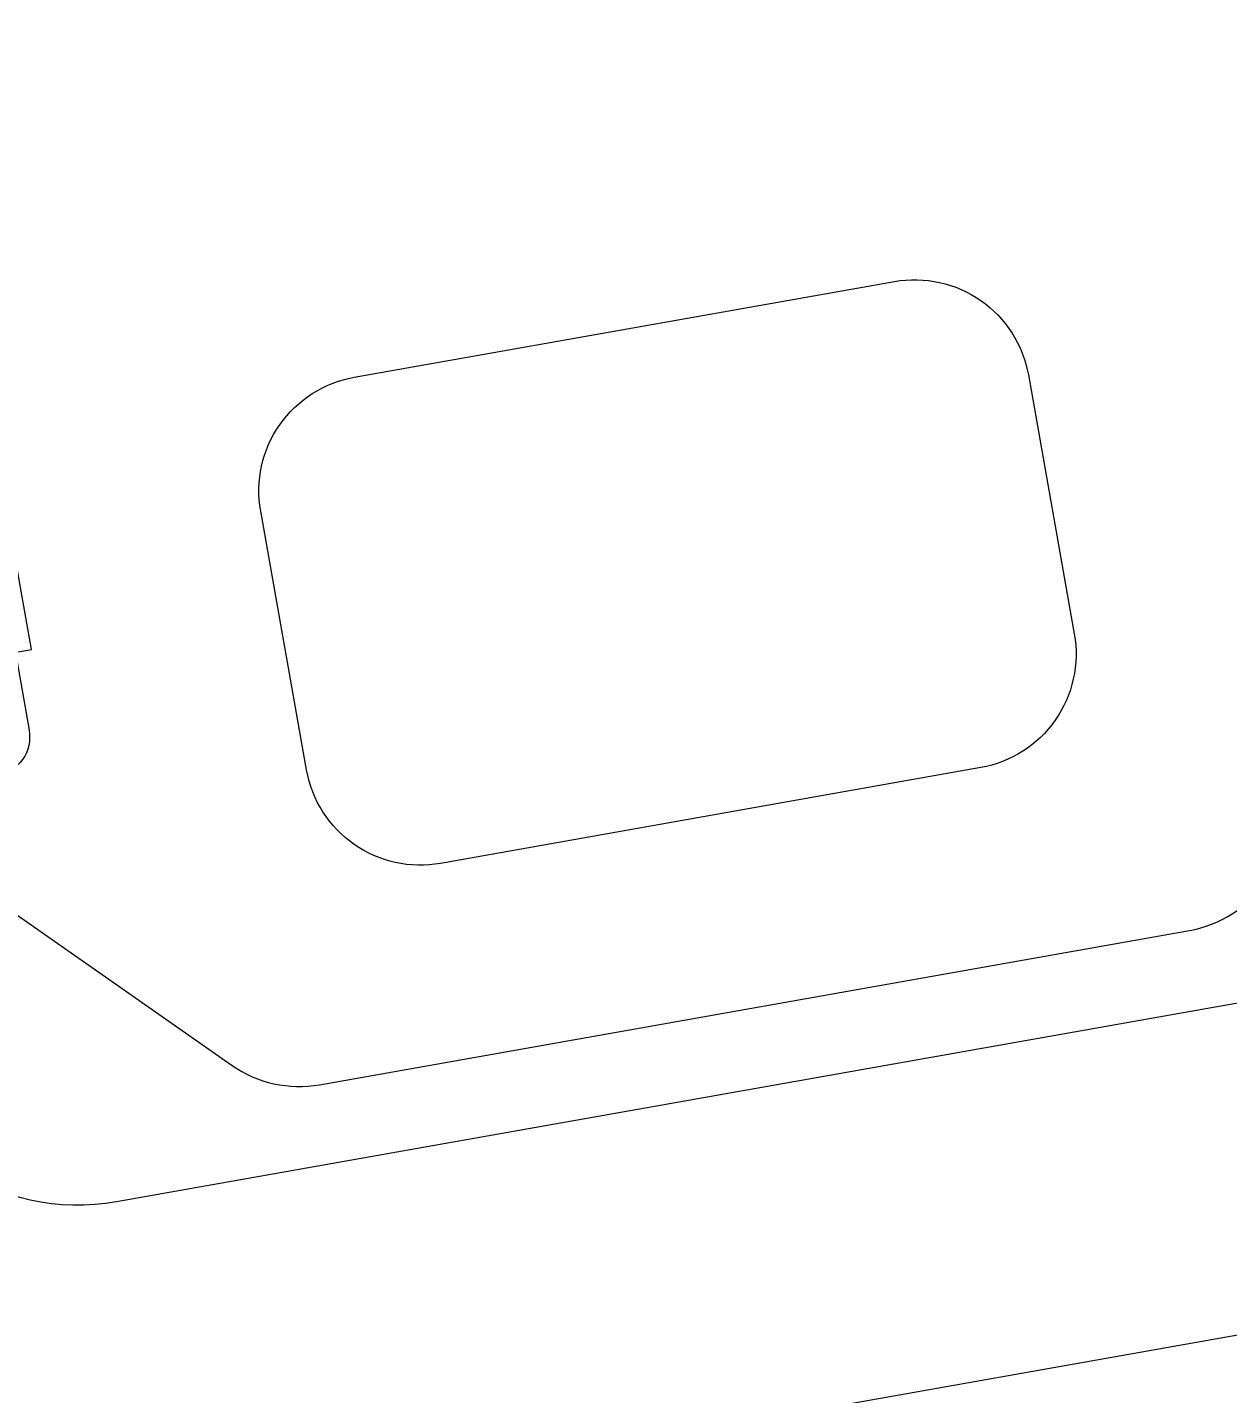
# Model space of a CAD drawing. Header units: millimetres. Extents: x 0 to 9491604, y -172998 to 295086.
# Drawn here: x 396842.65 to 396848.28, y 51089.45 to 51095.87 of the extents above; entities that cross this region are included whole.
import ezdxf
from ezdxf.enums import TextEntityAlignment as Align

# ---------------------------------------------------------------- set-up
doc = ezdxf.new("R2018")
doc.units = ezdxf.units.MM
for name, color, linetype, lineweight in [('АР_Маркер экспликации', 239, 'Continuous', 13), ('АР_Номер помещения', 250, 'Continuous', 9), ('АР_Размеры', 175, 'Continuous', 9), ('АР_Сущ Несущая стена', 250, 'Continuous', 50)]:
    doc.layers.add(name, color=color, linetype=linetype, lineweight=lineweight)
doc.layers.add('АР_Названия помещений', color=124, linetype='Continuous', lineweight=5, plot=False)
doc.layers.add('АР_Помещения_площадь', color=19, linetype='Continuous', lineweight=9, plot=False)
doc.styles.add('ISOCPEUR', font='', dxfattribs={"height": 250})
doc.styles.get("Standard").update_dxf_attribs({"font": 'GOST.TTF'})
doc.styles.get('ISOCPEUR').set_extended_font_data('ISOCPEUR', italic=True)

# ---------------------------------------------------------------- blocks, each defined once
blk = doc.blocks.new('*U252')
at = {"color": 7, "style": 'ISOCPEUR', "width": 0.7, "flags": 1}
blk.add_attdef('КАТЕГОРИЯ', (-499.1655, -2092.1864), '', height=250, dxfattribs=at)
at = {"layer": 'АР_Номер помещения', "color": 7, "style": 'ISOCPEUR', "width": 0.7}
blk.add_attdef('НОМЕР_ПОМЕЩЕНИЯ', text='', height=300, dxfattribs=at).set_placement((-13874.5004, 6637.5515), align=Align.MIDDLE_CENTER)
at = {"layer": 'АР_Помещения_площадь', "color": 7, "lineweight": 30, "width": 0.7, "flags": 104}
blk.add_attdef('ИМЯ_ПОМЕЩЕНИЯ', text='', height=100, dxfattribs=at).set_placement((157.6277, 1217.1414), align=Align.MIDDLE_CENTER)
at = {"layer": 'АР_Помещения_площадь', "color": 7, "style": 'ISOCPEUR', "width": 0.7}
blk.add_attdef('ПЛОЩАДЬ_ПОМЕЩЕНИЯ', text='', height=200, dxfattribs=at).set_placement((-12654.5821, 407.6716), align=Align.MIDDLE_RIGHT)
blk = doc.blocks.new('*U251')
at = {"color": 7, "style": 'ISOCPEUR', "width": 0.7, "flags": 1}
blk.add_attdef('КАТЕГОРИЯ', (-499.1655, -2092.1864), '', height=250, dxfattribs=at)
at = {"layer": 'АР_Номер помещения', "color": 7, "style": 'ISOCPEUR', "width": 0.7}
blk.add_attdef('НОМЕР_ПОМЕЩЕНИЯ', text='', height=300, dxfattribs=at).set_placement((-17424.9012, 1870.773), align=Align.MIDDLE_CENTER)
at = {"layer": 'АР_Помещения_площадь', "color": 7, "lineweight": 30, "width": 0.7, "flags": 104}
blk.add_attdef('ИМЯ_ПОМЕЩЕНИЯ', text='', height=100, dxfattribs=at).set_placement((157.6277, 1217.1414), align=Align.MIDDLE_CENTER)
at = {"layer": 'АР_Помещения_площадь', "color": 7, "style": 'ISOCPEUR', "width": 0.7}
blk.add_attdef('ПЛОЩАДЬ_ПОМЕЩЕНИЯ', text='', height=200, dxfattribs=at).set_placement((-12452.8113, 399.3563), align=Align.MIDDLE_RIGHT)

msp = doc.modelspace()

# ---------------------------------------------------------------- linework, layer by layer
at = {"layer": 'АР_Размеры', "color": 5, "lineweight": 9, "ltscale": 100, "transparency": 33554687}
for points in [[(396835.2429, 51096.8836, -0.164997), (396837.1101, 51093.4855), (396837.1313, 51093.3655, 0.414304), (396837.626, 51093.0197), (396841.3476, 51093.6793, 0.228696), (396841.6484, 51093.8964, -0.319049), (396842.0918, 51094.1145, -0.319002), (396842.4438, 51093.7677), (396842.6566, 51092.5672, -0.4144), (396842.5084, 51092.3552), (396842.2683, 51092.3127, 0.668339), (396842.1955, 51091.9827), (396843.6088, 51090.9949, 0.198883), (396844.0188, 51090.9044), (396848.1005, 51091.6278, 0.198883), (396848.4545, 51091.8538), (396849.4421, 51093.2671, 0.668339), (396849.2603, 51093.5519), (396849.0203, 51093.5094, -0.4144), (396848.8083, 51093.6575), (396848.5955, 51094.858, -0.710202), (396849.2983, 51095.2522, 0.228696), (396849.6553, 51095.1518), (396858.8289, 51096.7777, 0.414362)], [(396835.2429, 51096.8836, -0.164997), (396837.1101, 51093.4855), (396837.1313, 51093.3655, 0.414304), (396837.626, 51093.0197), (396841.3476, 51093.6793, 0.228696), (396841.6484, 51093.8964, -0.319049), (396842.0918, 51094.1145, -0.319002), (396842.4438, 51093.7677), (396842.6566, 51092.5672, -0.4144), (396842.5084, 51092.3552), (396842.2683, 51092.3127, 0.668339), (396842.1955, 51091.9827), (396843.6088, 51090.9949, 0.198883), (396844.0188, 51090.9044), (396848.1005, 51091.6278, 0.198883), (396848.4545, 51091.8538), (396849.4421, 51093.2671, 0.668339), (396849.2603, 51093.5519), (396849.0203, 51093.5094, -0.4144), (396848.8083, 51093.6575), (396848.5955, 51094.858, -0.710202), (396849.2983, 51095.2522, 0.228696), (396849.6553, 51095.1518), (396858.8289, 51096.7777, 0.414362)], [(396835.2429, 51096.8836, -0.164997), (396837.1101, 51093.4855), (396837.1313, 51093.3655, 0.414304), (396837.626, 51093.0197), (396841.3476, 51093.6793, 0.228696), (396841.6484, 51093.8964, -0.319049), (396842.0918, 51094.1145, -0.319002), (396842.4438, 51093.7677), (396842.6566, 51092.5672, -0.4144), (396842.5084, 51092.3552), (396842.2683, 51092.3127, 0.668339), (396842.1955, 51091.9827), (396843.6088, 51090.9949, 0.198883), (396844.0188, 51090.9044), (396848.1005, 51091.6278, 0.198883), (396848.4545, 51091.8538), (396849.4421, 51093.2671, 0.668339), (396849.2603, 51093.5519), (396849.0203, 51093.5094, -0.4144), (396848.8083, 51093.6575), (396848.5955, 51094.858, -0.710202), (396849.2983, 51095.2522, 0.228696), (396849.6553, 51095.1518), (396858.8289, 51096.7777, 0.414362)], [(396835.2429, 51096.8836, -0.164997), (396837.1101, 51093.4855), (396837.1313, 51093.3655, 0.414304), (396837.626, 51093.0197), (396841.3476, 51093.6793, 0.228696), (396841.6484, 51093.8964, -0.319049), (396842.0918, 51094.1145, -0.319002), (396842.4438, 51093.7677), (396842.6566, 51092.5672, -0.4144), (396842.5084, 51092.3552), (396842.2683, 51092.3127, 0.668339), (396842.1955, 51091.9827), (396843.6088, 51090.9949, 0.198883), (396844.0188, 51090.9044), (396848.1005, 51091.6278, 0.198883), (396848.4545, 51091.8538), (396849.4421, 51093.2671, 0.668339), (396849.2603, 51093.5519), (396849.0203, 51093.5094, -0.4144), (396848.8083, 51093.6575), (396848.5955, 51094.858, -0.710202), (396849.2983, 51095.2522, 0.228696), (396849.6553, 51095.1518), (396858.8289, 51096.7777, 0.414362)], [(396835.2429, 51096.8836, -0.164997), (396837.1101, 51093.4855), (396837.1313, 51093.3655, 0.414304), (396837.626, 51093.0197), (396841.3476, 51093.6793, 0.228696), (396841.6484, 51093.8964, -0.319049), (396842.0918, 51094.1145, -0.319002), (396842.4438, 51093.7677), (396842.6566, 51092.5672, -0.4144), (396842.5084, 51092.3552), (396842.2683, 51092.3127, 0.668339), (396842.1955, 51091.9827), (396843.6088, 51090.9949, 0.198883), (396844.0188, 51090.9044), (396848.1005, 51091.6278, 0.198883), (396848.4545, 51091.8538), (396849.4421, 51093.2671, 0.668339), (396849.2603, 51093.5519), (396849.0203, 51093.5094, -0.4144), (396848.8083, 51093.6575), (396848.5955, 51094.858, -0.710202), (396849.2983, 51095.2522, 0.228696), (396849.6553, 51095.1518), (396858.8289, 51096.7777, 0.414362)], [(396835.2429, 51096.8836, -0.164997), (396837.1101, 51093.4855), (396837.1313, 51093.3655, 0.414304), (396837.626, 51093.0197), (396841.3476, 51093.6793, 0.228696), (396841.6484, 51093.8964, -0.319049), (396842.0918, 51094.1145, -0.319002), (396842.4438, 51093.7677), (396842.6566, 51092.5672, -0.4144), (396842.5084, 51092.3552), (396842.2683, 51092.3127, 0.668339), (396842.1955, 51091.9827), (396843.6088, 51090.9949, 0.198883), (396844.0188, 51090.9044), (396848.1005, 51091.6278, 0.198883), (396848.4545, 51091.8538), (396849.4421, 51093.2671, 0.668339), (396849.2603, 51093.5519), (396849.0203, 51093.5094, -0.4144), (396848.8083, 51093.6575), (396848.5955, 51094.858, -0.710202), (396849.2983, 51095.2522, 0.228696), (396849.6553, 51095.1518), (396858.8289, 51096.7777, 0.414362)], [(396835.2429, 51096.8836, -0.164997), (396837.1101, 51093.4855), (396837.1313, 51093.3655, 0.414304), (396837.626, 51093.0197), (396841.3476, 51093.6793, 0.228696), (396841.6484, 51093.8964, -0.319049), (396842.0918, 51094.1145, -0.319002), (396842.4438, 51093.7677), (396842.6566, 51092.5672, -0.4144), (396842.5084, 51092.3552), (396842.2683, 51092.3127, 0.668339), (396842.1955, 51091.9827), (396843.6088, 51090.9949, 0.198883), (396844.0188, 51090.9044), (396848.1005, 51091.6278, 0.198883), (396848.4545, 51091.8538), (396849.4421, 51093.2671, 0.668339), (396849.2603, 51093.5519), (396849.0203, 51093.5094, -0.4144), (396848.8083, 51093.6575), (396848.5955, 51094.858, -0.710202), (396849.2983, 51095.2522, 0.228696), (396849.6553, 51095.1518), (396858.8289, 51096.7777, 0.414362)], [(396835.2429, 51096.8836, -0.164997), (396837.1101, 51093.4855), (396837.1313, 51093.3655, 0.414304), (396837.626, 51093.0197), (396841.3476, 51093.6793, 0.228696), (396841.6484, 51093.8964, -0.319049), (396842.0918, 51094.1145, -0.319002), (396842.4438, 51093.7677), (396842.6566, 51092.5672, -0.4144), (396842.5084, 51092.3552), (396842.2683, 51092.3127, 0.668339), (396842.1955, 51091.9827), (396843.6088, 51090.9949, 0.198883), (396844.0188, 51090.9044), (396848.1005, 51091.6278, 0.198883), (396848.4545, 51091.8538), (396849.4421, 51093.2671, 0.668339), (396849.2603, 51093.5519), (396849.0203, 51093.5094, -0.4144), (396848.8083, 51093.6575), (396848.5955, 51094.858, -0.710202), (396849.2983, 51095.2522, 0.228696), (396849.6553, 51095.1518), (396858.8289, 51096.7777, 0.414362)], [(396835.2429, 51096.8836, -0.164997), (396837.1101, 51093.4855), (396837.1313, 51093.3655, 0.414304), (396837.626, 51093.0197), (396841.3476, 51093.6793, 0.228696), (396841.6484, 51093.8964, -0.319049), (396842.0918, 51094.1145, -0.319002), (396842.4438, 51093.7677), (396842.6566, 51092.5672, -0.4144), (396842.5084, 51092.3552), (396842.2683, 51092.3127, 0.668339), (396842.1955, 51091.9827), (396843.6088, 51090.9949, 0.198883), (396844.0188, 51090.9044), (396848.1005, 51091.6278, 0.198883), (396848.4545, 51091.8538), (396849.4421, 51093.2671, 0.668339), (396849.2603, 51093.5519), (396849.0203, 51093.5094, -0.4144), (396848.8083, 51093.6575), (396848.5955, 51094.858, -0.710202), (396849.2983, 51095.2522, 0.228696), (396849.6553, 51095.1518), (396858.8289, 51096.7777, 0.414362)], [(396835.2429, 51096.8836, -0.164997), (396837.1101, 51093.4855), (396837.1313, 51093.3655, 0.414304), (396837.626, 51093.0197), (396841.3476, 51093.6793, 0.228696), (396841.6484, 51093.8964, -0.319049), (396842.0918, 51094.1145, -0.319002), (396842.4438, 51093.7677), (396842.6566, 51092.5672, -0.4144), (396842.5084, 51092.3552), (396842.2683, 51092.3127, 0.668339), (396842.1955, 51091.9827), (396843.6088, 51090.9949, 0.198883), (396844.0188, 51090.9044), (396848.1005, 51091.6278, 0.198883), (396848.4545, 51091.8538), (396849.4421, 51093.2671, 0.668339), (396849.2603, 51093.5519), (396849.0203, 51093.5094, -0.4144), (396848.8083, 51093.6575), (396848.5955, 51094.858, -0.710202), (396849.2983, 51095.2522, 0.228696), (396849.6553, 51095.1518), (396858.8289, 51096.7777, 0.414362)], [(396835.2429, 51096.8836, -0.164997), (396837.1101, 51093.4855), (396837.1313, 51093.3655, 0.414304), (396837.626, 51093.0197), (396841.3476, 51093.6793, 0.228696), (396841.6484, 51093.8964, -0.319049), (396842.0918, 51094.1145, -0.319002), (396842.4438, 51093.7677), (396842.6566, 51092.5672, -0.4144), (396842.5084, 51092.3552), (396842.2683, 51092.3127, 0.668339), (396842.1955, 51091.9827), (396843.6088, 51090.9949, 0.198883), (396844.0188, 51090.9044), (396848.1005, 51091.6278, 0.198883), (396848.4545, 51091.8538), (396849.4421, 51093.2671, 0.668339), (396849.2603, 51093.5519), (396849.0203, 51093.5094, -0.4144), (396848.8083, 51093.6575), (396848.5955, 51094.858, -0.710202), (396849.2983, 51095.2522, 0.228696), (396849.6553, 51095.1518), (396858.8289, 51096.7777, 0.414362)], [(396835.2429, 51096.8836, -0.164997), (396837.1101, 51093.4855), (396837.1313, 51093.3655, 0.414304), (396837.626, 51093.0197), (396841.3476, 51093.6793, 0.228696), (396841.6484, 51093.8964, -0.319049), (396842.0918, 51094.1145, -0.319002), (396842.4438, 51093.7677), (396842.6566, 51092.5672, -0.4144), (396842.5084, 51092.3552), (396842.2683, 51092.3127, 0.668339), (396842.1955, 51091.9827), (396843.6088, 51090.9949, 0.198883), (396844.0188, 51090.9044), (396848.1005, 51091.6278, 0.198883), (396848.4545, 51091.8538), (396849.4421, 51093.2671, 0.668339), (396849.2603, 51093.5519), (396849.0203, 51093.5094, -0.4144), (396848.8083, 51093.6575), (396848.5955, 51094.858, -0.710202), (396849.2983, 51095.2522, 0.228696), (396849.6553, 51095.1518), (396858.8289, 51096.7777, 0.414362)], [(396835.2429, 51096.8836, -0.164997), (396837.1101, 51093.4855), (396837.1313, 51093.3655, 0.414304), (396837.626, 51093.0197), (396841.3476, 51093.6793, 0.228696), (396841.6484, 51093.8964, -0.319049), (396842.0918, 51094.1145, -0.319002), (396842.4438, 51093.7677), (396842.6566, 51092.5672, -0.4144), (396842.5084, 51092.3552), (396842.2683, 51092.3127, 0.668339), (396842.1955, 51091.9827), (396843.6088, 51090.9949, 0.198883), (396844.0188, 51090.9044), (396848.1005, 51091.6278, 0.198883), (396848.4545, 51091.8538), (396849.4421, 51093.2671, 0.668339), (396849.2603, 51093.5519), (396849.0203, 51093.5094, -0.4144), (396848.8083, 51093.6575), (396848.5955, 51094.858, -0.710202), (396849.2983, 51095.2522, 0.228696), (396849.6553, 51095.1518), (396858.8289, 51096.7777, 0.414362)], [(396835.2429, 51096.8836, -0.164997), (396837.1101, 51093.4855), (396837.1313, 51093.3655, 0.414304), (396837.626, 51093.0197), (396841.3476, 51093.6793, 0.228696), (396841.6484, 51093.8964, -0.319049), (396842.0918, 51094.1145, -0.319002), (396842.4438, 51093.7677), (396842.6566, 51092.5672, -0.4144), (396842.5084, 51092.3552), (396842.2683, 51092.3127, 0.668339), (396842.1955, 51091.9827), (396843.6088, 51090.9949, 0.198883), (396844.0188, 51090.9044), (396848.1005, 51091.6278, 0.198883), (396848.4545, 51091.8538), (396849.4421, 51093.2671, 0.668339), (396849.2603, 51093.5519), (396849.0203, 51093.5094, -0.4144), (396848.8083, 51093.6575), (396848.5955, 51094.858, -0.710202), (396849.2983, 51095.2522, 0.228696), (396849.6553, 51095.1518), (396858.8289, 51096.7777, 0.414362)], [(396835.2429, 51096.8836, -0.164997), (396837.1101, 51093.4855), (396837.1313, 51093.3655, 0.414304), (396837.626, 51093.0197), (396841.3476, 51093.6793, 0.228696), (396841.6484, 51093.8964, -0.319049), (396842.0918, 51094.1145, -0.319002), (396842.4438, 51093.7677), (396842.6566, 51092.5672, -0.4144), (396842.5084, 51092.3552), (396842.2683, 51092.3127, 0.668339), (396842.1955, 51091.9827), (396843.6088, 51090.9949, 0.198883), (396844.0188, 51090.9044), (396848.1005, 51091.6278, 0.198883), (396848.4545, 51091.8538), (396849.4421, 51093.2671, 0.668339), (396849.2603, 51093.5519), (396849.0203, 51093.5094, -0.4144), (396848.8083, 51093.6575), (396848.5955, 51094.858, -0.710202), (396849.2983, 51095.2522, 0.228696), (396849.6553, 51095.1518), (396858.8289, 51096.7777, 0.414362)], [(396835.2429, 51096.8836, -0.164997), (396837.1101, 51093.4855), (396837.1313, 51093.3655, 0.414304), (396837.626, 51093.0197), (396841.3476, 51093.6793, 0.228696), (396841.6484, 51093.8964, -0.319049), (396842.0918, 51094.1145, -0.319002), (396842.4438, 51093.7677), (396842.6566, 51092.5672, -0.4144), (396842.5084, 51092.3552), (396842.2683, 51092.3127, 0.668339), (396842.1955, 51091.9827), (396843.6088, 51090.9949, 0.198883), (396844.0188, 51090.9044), (396848.1005, 51091.6278, 0.198883), (396848.4545, 51091.8538), (396849.4421, 51093.2671, 0.668339), (396849.2603, 51093.5519), (396849.0203, 51093.5094, -0.4144), (396848.8083, 51093.6575), (396848.5955, 51094.858, -0.710202), (396849.2983, 51095.2522, 0.228696), (396849.6553, 51095.1518), (396858.8289, 51096.7777, 0.414362)], [(396835.2429, 51096.8836, -0.164997), (396837.1101, 51093.4855), (396837.1313, 51093.3655, 0.414304), (396837.626, 51093.0197), (396841.3476, 51093.6793, 0.228696), (396841.6484, 51093.8964, -0.319049), (396842.0918, 51094.1145, -0.319002), (396842.4438, 51093.7677), (396842.6566, 51092.5672, -0.4144), (396842.5084, 51092.3552), (396842.2683, 51092.3127, 0.668339), (396842.1955, 51091.9827), (396843.6088, 51090.9949, 0.198883), (396844.0188, 51090.9044), (396848.1005, 51091.6278, 0.198883), (396848.4545, 51091.8538), (396849.4421, 51093.2671, 0.668339), (396849.2603, 51093.5519), (396849.0203, 51093.5094, -0.4144), (396848.8083, 51093.6575), (396848.5955, 51094.858, -0.710202), (396849.2983, 51095.2522, 0.228696), (396849.6553, 51095.1518), (396858.8289, 51096.7777, 0.414362)], [(396835.2429, 51096.8836, -0.164997), (396837.1101, 51093.4855), (396837.1313, 51093.3655, 0.414304), (396837.626, 51093.0197), (396841.3476, 51093.6793, 0.228696), (396841.6484, 51093.8964, -0.319049), (396842.0918, 51094.1145, -0.319002), (396842.4438, 51093.7677), (396842.6566, 51092.5672, -0.4144), (396842.5084, 51092.3552), (396842.2683, 51092.3127, 0.668339), (396842.1955, 51091.9827), (396843.6088, 51090.9949, 0.198883), (396844.0188, 51090.9044), (396848.1005, 51091.6278, 0.198883), (396848.4545, 51091.8538), (396849.4421, 51093.2671, 0.668339), (396849.2603, 51093.5519), (396849.0203, 51093.5094, -0.4144), (396848.8083, 51093.6575), (396848.5955, 51094.858, -0.710202), (396849.2983, 51095.2522, 0.228696), (396849.6553, 51095.1518), (396858.8289, 51096.7777, 0.414362)], [(396835.2429, 51096.8836, -0.164997), (396837.1101, 51093.4855), (396837.1313, 51093.3655, 0.414304), (396837.626, 51093.0197), (396841.3476, 51093.6793, 0.228696), (396841.6484, 51093.8964, -0.319049), (396842.0918, 51094.1145, -0.319002), (396842.4438, 51093.7677), (396842.6566, 51092.5672, -0.4144), (396842.5084, 51092.3552), (396842.2683, 51092.3127, 0.668339), (396842.1955, 51091.9827), (396843.6088, 51090.9949, 0.198883), (396844.0188, 51090.9044), (396848.1005, 51091.6278, 0.198883), (396848.4545, 51091.8538), (396849.4421, 51093.2671, 0.668339), (396849.2603, 51093.5519), (396849.0203, 51093.5094, -0.4144), (396848.8083, 51093.6575), (396848.5955, 51094.858, -0.710202), (396849.2983, 51095.2522, 0.228696), (396849.6553, 51095.1518), (396858.8289, 51096.7777, 0.414362)], [(396835.2429, 51096.8836, -0.164997), (396837.1101, 51093.4855), (396837.1313, 51093.3655, 0.414304), (396837.626, 51093.0197), (396841.3476, 51093.6793, 0.228696), (396841.6484, 51093.8964, -0.319049), (396842.0918, 51094.1145, -0.319002), (396842.4438, 51093.7677), (396842.6566, 51092.5672, -0.4144), (396842.5084, 51092.3552), (396842.2683, 51092.3127, 0.668339), (396842.1955, 51091.9827), (396843.6088, 51090.9949, 0.198883), (396844.0188, 51090.9044), (396848.1005, 51091.6278, 0.198883), (396848.4545, 51091.8538), (396849.4421, 51093.2671, 0.668339), (396849.2603, 51093.5519), (396849.0203, 51093.5094, -0.4144), (396848.8083, 51093.6575), (396848.5955, 51094.858, -0.710202), (396849.2983, 51095.2522, 0.228696), (396849.6553, 51095.1518), (396858.8289, 51096.7777, 0.414362)], [(396835.2429, 51096.8836, -0.164997), (396837.1101, 51093.4855), (396837.1313, 51093.3655, 0.414304), (396837.626, 51093.0197), (396841.3476, 51093.6793, 0.228696), (396841.6484, 51093.8964, -0.319049), (396842.0918, 51094.1145, -0.319002), (396842.4438, 51093.7677), (396842.6566, 51092.5672, -0.4144), (396842.5084, 51092.3552), (396842.2683, 51092.3127, 0.668339), (396842.1955, 51091.9827), (396843.6088, 51090.9949, 0.198883), (396844.0188, 51090.9044), (396848.1005, 51091.6278, 0.198883), (396848.4545, 51091.8538), (396849.4421, 51093.2671, 0.668339), (396849.2603, 51093.5519), (396849.0203, 51093.5094, -0.4144), (396848.8083, 51093.6575), (396848.5955, 51094.858, -0.710202), (396849.2983, 51095.2522, 0.228696), (396849.6553, 51095.1518), (396858.8289, 51096.7777, 0.414362)], [(396835.2429, 51096.8836, -0.164997), (396837.1101, 51093.4855), (396837.1313, 51093.3655, 0.414304), (396837.626, 51093.0197), (396841.3476, 51093.6793, 0.228696), (396841.6484, 51093.8964, -0.319049), (396842.0918, 51094.1145, -0.319002), (396842.4438, 51093.7677), (396842.6566, 51092.5672, -0.4144), (396842.5084, 51092.3552), (396842.2683, 51092.3127, 0.668339), (396842.1955, 51091.9827), (396843.6088, 51090.9949, 0.198883), (396844.0188, 51090.9044), (396848.1005, 51091.6278, 0.198883), (396848.4545, 51091.8538), (396849.4421, 51093.2671, 0.668339), (396849.2603, 51093.5519), (396849.0203, 51093.5094, -0.4144), (396848.8083, 51093.6575), (396848.5955, 51094.858, -0.710202), (396849.2983, 51095.2522, 0.228696), (396849.6553, 51095.1518), (396858.8289, 51096.7777, 0.414362)], [(396835.2429, 51096.8836, -0.164997), (396837.1101, 51093.4855), (396837.1313, 51093.3655, 0.414304), (396837.626, 51093.0197), (396841.3476, 51093.6793, 0.228696), (396841.6484, 51093.8964, -0.319049), (396842.0918, 51094.1145, -0.319002), (396842.4438, 51093.7677), (396842.6566, 51092.5672, -0.4144), (396842.5084, 51092.3552), (396842.2683, 51092.3127, 0.668339), (396842.1955, 51091.9827), (396843.6088, 51090.9949, 0.198883), (396844.0188, 51090.9044), (396848.1005, 51091.6278, 0.198883), (396848.4545, 51091.8538), (396849.4421, 51093.2671, 0.668339), (396849.2603, 51093.5519), (396849.0203, 51093.5094, -0.4144), (396848.8083, 51093.6575), (396848.5955, 51094.858, -0.710202), (396849.2983, 51095.2522, 0.228696), (396849.6553, 51095.1518), (396858.8289, 51096.7777, 0.414362)], [(396835.2429, 51096.8836, -0.164997), (396837.1101, 51093.4855), (396837.1313, 51093.3655, 0.414304), (396837.626, 51093.0197), (396841.3476, 51093.6793, 0.228696), (396841.6484, 51093.8964, -0.319049), (396842.0918, 51094.1145, -0.319002), (396842.4438, 51093.7677), (396842.6566, 51092.5672, -0.4144), (396842.5084, 51092.3552), (396842.2683, 51092.3127, 0.668339), (396842.1955, 51091.9827), (396843.6088, 51090.9949, 0.198883), (396844.0188, 51090.9044), (396848.1005, 51091.6278, 0.198883), (396848.4545, 51091.8538), (396849.4421, 51093.2671, 0.668339), (396849.2603, 51093.5519), (396849.0203, 51093.5094, -0.4144), (396848.8083, 51093.6575), (396848.5955, 51094.858, -0.710202), (396849.2983, 51095.2522, 0.228696), (396849.6553, 51095.1518), (396858.8289, 51096.7777, 0.414362)], [(396835.2429, 51096.8836, -0.164997), (396837.1101, 51093.4855), (396837.1313, 51093.3655, 0.414304), (396837.626, 51093.0197), (396841.3476, 51093.6793, 0.228696), (396841.6484, 51093.8964, -0.319049), (396842.0918, 51094.1145, -0.319002), (396842.4438, 51093.7677), (396842.6566, 51092.5672, -0.4144), (396842.5084, 51092.3552), (396842.2683, 51092.3127, 0.668339), (396842.1955, 51091.9827), (396843.6088, 51090.9949, 0.198883), (396844.0188, 51090.9044), (396848.1005, 51091.6278, 0.198883), (396848.4545, 51091.8538), (396849.4421, 51093.2671, 0.668339), (396849.2603, 51093.5519), (396849.0203, 51093.5094, -0.4144), (396848.8083, 51093.6575), (396848.5955, 51094.858, -0.710202), (396849.2983, 51095.2522, 0.228696), (396849.6553, 51095.1518), (396858.8289, 51096.7777, 0.414362)], [(396835.2429, 51096.8836, -0.164997), (396837.1101, 51093.4855), (396837.1313, 51093.3655, 0.414304), (396837.626, 51093.0197), (396841.3476, 51093.6793, 0.228696), (396841.6484, 51093.8964, -0.319049), (396842.0918, 51094.1145, -0.319002), (396842.4438, 51093.7677), (396842.6566, 51092.5672, -0.4144), (396842.5084, 51092.3552), (396842.2683, 51092.3127, 0.668339), (396842.1955, 51091.9827), (396843.6088, 51090.9949, 0.198883), (396844.0188, 51090.9044), (396848.1005, 51091.6278, 0.198883), (396848.4545, 51091.8538), (396849.4421, 51093.2671, 0.668339), (396849.2603, 51093.5519), (396849.0203, 51093.5094, -0.4144), (396848.8083, 51093.6575), (396848.5955, 51094.858, -0.710202), (396849.2983, 51095.2522, 0.228696), (396849.6553, 51095.1518), (396858.8289, 51096.7777, 0.414362)], [(396835.2429, 51096.8836, -0.164997), (396837.1101, 51093.4855), (396837.1313, 51093.3655, 0.414304), (396837.626, 51093.0197), (396841.3476, 51093.6793, 0.228696), (396841.6484, 51093.8964, -0.319049), (396842.0918, 51094.1145, -0.319002), (396842.4438, 51093.7677), (396842.6566, 51092.5672, -0.4144), (396842.5084, 51092.3552), (396842.2683, 51092.3127, 0.668339), (396842.1955, 51091.9827), (396843.6088, 51090.9949, 0.198883), (396844.0188, 51090.9044), (396848.1005, 51091.6278, 0.198883), (396848.4545, 51091.8538), (396849.4421, 51093.2671, 0.668339), (396849.2603, 51093.5519), (396849.0203, 51093.5094, -0.4144), (396848.8083, 51093.6575), (396848.5955, 51094.858, -0.710202), (396849.2983, 51095.2522, 0.228696), (396849.6553, 51095.1518), (396858.8289, 51096.7777, 0.414362)], [(396835.2429, 51096.8836, -0.164997), (396837.1101, 51093.4855), (396837.1313, 51093.3655, 0.414304), (396837.626, 51093.0197), (396841.3476, 51093.6793, 0.228696), (396841.6484, 51093.8964, -0.319049), (396842.0918, 51094.1145, -0.319002), (396842.4438, 51093.7677), (396842.6566, 51092.5672, -0.4144), (396842.5084, 51092.3552), (396842.2683, 51092.3127, 0.668339), (396842.1955, 51091.9827), (396843.6088, 51090.9949, 0.198883), (396844.0188, 51090.9044), (396848.1005, 51091.6278, 0.198883), (396848.4545, 51091.8538), (396849.4421, 51093.2671, 0.668339), (396849.2603, 51093.5519), (396849.0203, 51093.5094, -0.4144), (396848.8083, 51093.6575), (396848.5955, 51094.858, -0.710202), (396849.2983, 51095.2522, 0.228696), (396849.6553, 51095.1518), (396858.8289, 51096.7777, 0.414362)], [(396835.2429, 51096.8836, -0.164997), (396837.1101, 51093.4855), (396837.1313, 51093.3655, 0.414304), (396837.626, 51093.0197), (396841.3476, 51093.6793, 0.228696), (396841.6484, 51093.8964, -0.319049), (396842.0918, 51094.1145, -0.319002), (396842.4438, 51093.7677), (396842.6566, 51092.5672, -0.4144), (396842.5084, 51092.3552), (396842.2683, 51092.3127, 0.668339), (396842.1955, 51091.9827), (396843.6088, 51090.9949, 0.198883), (396844.0188, 51090.9044), (396848.1005, 51091.6278, 0.198883), (396848.4545, 51091.8538), (396849.4421, 51093.2671, 0.668339), (396849.2603, 51093.5519), (396849.0203, 51093.5094, -0.4144), (396848.8083, 51093.6575), (396848.5955, 51094.858, -0.710202), (396849.2983, 51095.2522, 0.228696), (396849.6553, 51095.1518), (396858.8289, 51096.7777, 0.414362)], [(396835.2429, 51096.8836, -0.164997), (396837.1101, 51093.4855), (396837.1313, 51093.3655, 0.414304), (396837.626, 51093.0197), (396841.3476, 51093.6793, 0.228696), (396841.6484, 51093.8964, -0.319049), (396842.0918, 51094.1145, -0.319002), (396842.4438, 51093.7677), (396842.6566, 51092.5672, -0.4144), (396842.5084, 51092.3552), (396842.2683, 51092.3127, 0.668339), (396842.1955, 51091.9827), (396843.6088, 51090.9949, 0.198883), (396844.0188, 51090.9044), (396848.1005, 51091.6278, 0.198883), (396848.4545, 51091.8538), (396849.4421, 51093.2671, 0.668339), (396849.2603, 51093.5519), (396849.0203, 51093.5094, -0.4144), (396848.8083, 51093.6575), (396848.5955, 51094.858, -0.710202), (396849.2983, 51095.2522, 0.228696), (396849.6553, 51095.1518), (396858.8289, 51096.7777, 0.414362)], [(396849.6689, 51091.5249), (396843.0661, 51090.3546, -0.414326), (396841.8647, 51091.1942), (396841.5881, 51092.7549), (396842.6685, 51092.9464), (396842.5622, 51093.5466), (396841.8768, 51093.9205), (396838.5153, 51093.3247, 0.551224), (396838.3204, 51092.8476), (396840.1303, 51090.3205, -0.267349), (396840.2307, 51089.291), (396839.6806, 51088.203, 0.249629), (396839.7135, 51087.6884), (396842.1815, 51083.5444, 0.827043), (396843.1886, 51083.9284), (396842.529, 51087.65, -0.414326), (396843.3686, 51088.8514), (396850.6918, 51090.1493, 0.414326)], [(396849.6689, 51091.5249), (396843.0661, 51090.3546, -0.414326), (396841.8647, 51091.1942), (396841.5881, 51092.7549), (396842.6685, 51092.9464), (396842.5622, 51093.5466), (396841.8768, 51093.9205), (396838.5153, 51093.3247, 0.551224), (396838.3204, 51092.8476), (396840.1303, 51090.3205, -0.267349), (396840.2307, 51089.291), (396839.6806, 51088.203, 0.249629), (396839.7135, 51087.6884), (396842.1815, 51083.5444, 0.827043), (396843.1886, 51083.9284), (396842.529, 51087.65, -0.414326), (396843.3686, 51088.8514), (396850.6918, 51090.1493, 0.414326)], [(396849.6689, 51091.5249), (396843.0661, 51090.3546, -0.414326), (396841.8647, 51091.1942), (396841.5881, 51092.7549), (396842.6685, 51092.9464), (396842.5622, 51093.5466), (396841.8768, 51093.9205), (396838.5153, 51093.3247, 0.551224), (396838.3204, 51092.8476), (396840.1303, 51090.3205, -0.267349), (396840.2307, 51089.291), (396839.6806, 51088.203, 0.249629), (396839.7135, 51087.6884), (396842.1815, 51083.5444, 0.827043), (396843.1886, 51083.9284), (396842.529, 51087.65, -0.414326), (396843.3686, 51088.8514), (396850.6918, 51090.1493, 0.414326)], [(396849.6689, 51091.5249), (396843.0661, 51090.3546, -0.414326), (396841.8647, 51091.1942), (396841.5881, 51092.7549), (396842.6685, 51092.9464), (396842.5622, 51093.5466), (396841.8768, 51093.9205), (396838.5153, 51093.3247, 0.551224), (396838.3204, 51092.8476), (396840.1303, 51090.3205, -0.267349), (396840.2307, 51089.291), (396839.6806, 51088.203, 0.249629), (396839.7135, 51087.6884), (396842.1815, 51083.5444, 0.827043), (396843.1886, 51083.9284), (396842.529, 51087.65, -0.414326), (396843.3686, 51088.8514), (396850.6918, 51090.1493, 0.414326)], [(396849.6689, 51091.5249), (396843.0661, 51090.3546, -0.414326), (396841.8647, 51091.1942), (396841.5881, 51092.7549), (396842.6685, 51092.9464), (396842.5622, 51093.5466), (396841.8768, 51093.9205), (396838.5153, 51093.3247, 0.551224), (396838.3204, 51092.8476), (396840.1303, 51090.3205, -0.267349), (396840.2307, 51089.291), (396839.6806, 51088.203, 0.249629), (396839.7135, 51087.6884), (396842.1815, 51083.5444, 0.827043), (396843.1886, 51083.9284), (396842.529, 51087.65, -0.414326), (396843.3686, 51088.8514), (396850.6918, 51090.1493, 0.414326)], [(396849.6689, 51091.5249), (396843.0661, 51090.3546, -0.414326), (396841.8647, 51091.1942), (396841.5881, 51092.7549), (396842.6685, 51092.9464), (396842.5622, 51093.5466), (396841.8768, 51093.9205), (396838.5153, 51093.3247, 0.551224), (396838.3204, 51092.8476), (396840.1303, 51090.3205, -0.267349), (396840.2307, 51089.291), (396839.6806, 51088.203, 0.249629), (396839.7135, 51087.6884), (396842.1815, 51083.5444, 0.827043), (396843.1886, 51083.9284), (396842.529, 51087.65, -0.414326), (396843.3686, 51088.8514), (396850.6918, 51090.1493, 0.414326)], [(396849.6689, 51091.5249), (396843.0661, 51090.3546, -0.414326), (396841.8647, 51091.1942), (396841.5881, 51092.7549), (396842.6685, 51092.9464), (396842.5622, 51093.5466), (396841.8768, 51093.9205), (396838.5153, 51093.3247, 0.551224), (396838.3204, 51092.8476), (396840.1303, 51090.3205, -0.267349), (396840.2307, 51089.291), (396839.6806, 51088.203, 0.249629), (396839.7135, 51087.6884), (396842.1815, 51083.5444, 0.827043), (396843.1886, 51083.9284), (396842.529, 51087.65, -0.414326), (396843.3686, 51088.8514), (396850.6918, 51090.1493, 0.414326)], [(396849.6689, 51091.5249), (396843.0661, 51090.3546, -0.414326), (396841.8647, 51091.1942), (396841.5881, 51092.7549), (396842.6685, 51092.9464), (396842.5622, 51093.5466), (396841.8768, 51093.9205), (396838.5153, 51093.3247, 0.551224), (396838.3204, 51092.8476), (396840.1303, 51090.3205, -0.267349), (396840.2307, 51089.291), (396839.6806, 51088.203, 0.249629), (396839.7135, 51087.6884), (396842.1815, 51083.5444, 0.827043), (396843.1886, 51083.9284), (396842.529, 51087.65, -0.414326), (396843.3686, 51088.8514), (396850.6918, 51090.1493, 0.414326)], [(396849.6689, 51091.5249), (396843.0661, 51090.3546, -0.414326), (396841.8647, 51091.1942), (396841.5881, 51092.7549), (396842.6685, 51092.9464), (396842.5622, 51093.5466), (396841.8768, 51093.9205), (396838.5153, 51093.3247, 0.551224), (396838.3204, 51092.8476), (396840.1303, 51090.3205, -0.267349), (396840.2307, 51089.291), (396839.6806, 51088.203, 0.249629), (396839.7135, 51087.6884), (396842.1815, 51083.5444, 0.827043), (396843.1886, 51083.9284), (396842.529, 51087.65, -0.414326), (396843.3686, 51088.8514), (396850.6918, 51090.1493, 0.414326)], [(396849.6689, 51091.5249), (396843.0661, 51090.3546, -0.414326), (396841.8647, 51091.1942), (396841.5881, 51092.7549), (396842.6685, 51092.9464), (396842.5622, 51093.5466), (396841.8768, 51093.9205), (396838.5153, 51093.3247, 0.551224), (396838.3204, 51092.8476), (396840.1303, 51090.3205, -0.267349), (396840.2307, 51089.291), (396839.6806, 51088.203, 0.249629), (396839.7135, 51087.6884), (396842.1815, 51083.5444, 0.827043), (396843.1886, 51083.9284), (396842.529, 51087.65, -0.414326), (396843.3686, 51088.8514), (396850.6918, 51090.1493, 0.414326)], [(396849.6689, 51091.5249), (396843.0661, 51090.3546, -0.414326), (396841.8647, 51091.1942), (396841.5881, 51092.7549), (396842.6685, 51092.9464), (396842.5622, 51093.5466), (396841.8768, 51093.9205), (396838.5153, 51093.3247, 0.551224), (396838.3204, 51092.8476), (396840.1303, 51090.3205, -0.267349), (396840.2307, 51089.291), (396839.6806, 51088.203, 0.249629), (396839.7135, 51087.6884), (396842.1815, 51083.5444, 0.827043), (396843.1886, 51083.9284), (396842.529, 51087.65, -0.414326), (396843.3686, 51088.8514), (396850.6918, 51090.1493, 0.414326)], [(396849.6689, 51091.5249), (396843.0661, 51090.3546, -0.414326), (396841.8647, 51091.1942), (396841.5881, 51092.7549), (396842.6685, 51092.9464), (396842.5622, 51093.5466), (396841.8768, 51093.9205), (396838.5153, 51093.3247, 0.551224), (396838.3204, 51092.8476), (396840.1303, 51090.3205, -0.267349), (396840.2307, 51089.291), (396839.6806, 51088.203, 0.249629), (396839.7135, 51087.6884), (396842.1815, 51083.5444, 0.827043), (396843.1886, 51083.9284), (396842.529, 51087.65, -0.414326), (396843.3686, 51088.8514), (396850.6918, 51090.1493, 0.414326)], [(396849.6689, 51091.5249), (396843.0661, 51090.3546, -0.414326), (396841.8647, 51091.1942), (396841.5881, 51092.7549), (396842.6685, 51092.9464), (396842.5622, 51093.5466), (396841.8768, 51093.9205), (396838.5153, 51093.3247, 0.551224), (396838.3204, 51092.8476), (396840.1303, 51090.3205, -0.267349), (396840.2307, 51089.291), (396839.6806, 51088.203, 0.249629), (396839.7135, 51087.6884), (396842.1815, 51083.5444, 0.827043), (396843.1886, 51083.9284), (396842.529, 51087.65, -0.414326), (396843.3686, 51088.8514), (396850.6918, 51090.1493, 0.414326)], [(396849.6689, 51091.5249), (396843.0661, 51090.3546, -0.414326), (396841.8647, 51091.1942), (396841.5881, 51092.7549), (396842.6685, 51092.9464), (396842.5622, 51093.5466), (396841.8768, 51093.9205), (396838.5153, 51093.3247, 0.551224), (396838.3204, 51092.8476), (396840.1303, 51090.3205, -0.267349), (396840.2307, 51089.291), (396839.6806, 51088.203, 0.249629), (396839.7135, 51087.6884), (396842.1815, 51083.5444, 0.827043), (396843.1886, 51083.9284), (396842.529, 51087.65, -0.414326), (396843.3686, 51088.8514), (396850.6918, 51090.1493, 0.414326)], [(396849.6689, 51091.5249), (396843.0661, 51090.3546, -0.414326), (396841.8647, 51091.1942), (396841.5881, 51092.7549), (396842.6685, 51092.9464), (396842.5622, 51093.5466), (396841.8768, 51093.9205), (396838.5153, 51093.3247, 0.551224), (396838.3204, 51092.8476), (396840.1303, 51090.3205, -0.267349), (396840.2307, 51089.291), (396839.6806, 51088.203, 0.249629), (396839.7135, 51087.6884), (396842.1815, 51083.5444, 0.827043), (396843.1886, 51083.9284), (396842.529, 51087.65, -0.414326), (396843.3686, 51088.8514), (396850.6918, 51090.1493, 0.414326)], [(396849.6689, 51091.5249), (396843.0661, 51090.3546, -0.414326), (396841.8647, 51091.1942), (396841.5881, 51092.7549), (396842.6685, 51092.9464), (396842.5622, 51093.5466), (396841.8768, 51093.9205), (396838.5153, 51093.3247, 0.551224), (396838.3204, 51092.8476), (396840.1303, 51090.3205, -0.267349), (396840.2307, 51089.291), (396839.6806, 51088.203, 0.249629), (396839.7135, 51087.6884), (396842.1815, 51083.5444, 0.827043), (396843.1886, 51083.9284), (396842.529, 51087.65, -0.414326), (396843.3686, 51088.8514), (396850.6918, 51090.1493, 0.414326)], [(396849.6689, 51091.5249), (396843.0661, 51090.3546, -0.414326), (396841.8647, 51091.1942), (396841.5881, 51092.7549), (396842.6685, 51092.9464), (396842.5622, 51093.5466), (396841.8768, 51093.9205), (396838.5153, 51093.3247, 0.551224), (396838.3204, 51092.8476), (396840.1303, 51090.3205, -0.267349), (396840.2307, 51089.291), (396839.6806, 51088.203, 0.249629), (396839.7135, 51087.6884), (396842.1815, 51083.5444, 0.827043), (396843.1886, 51083.9284), (396842.529, 51087.65, -0.414326), (396843.3686, 51088.8514), (396850.6918, 51090.1493, 0.414326)], [(396849.6689, 51091.5249), (396843.0661, 51090.3546, -0.414326), (396841.8647, 51091.1942), (396841.5881, 51092.7549), (396842.6685, 51092.9464), (396842.5622, 51093.5466), (396841.8768, 51093.9205), (396838.5153, 51093.3247, 0.551224), (396838.3204, 51092.8476), (396840.1303, 51090.3205, -0.267349), (396840.2307, 51089.291), (396839.6806, 51088.203, 0.249629), (396839.7135, 51087.6884), (396842.1815, 51083.5444, 0.827043), (396843.1886, 51083.9284), (396842.529, 51087.65, -0.414326), (396843.3686, 51088.8514), (396850.6918, 51090.1493, 0.414326)], [(396849.6689, 51091.5249), (396843.0661, 51090.3546, -0.414326), (396841.8647, 51091.1942), (396841.5881, 51092.7549), (396842.6685, 51092.9464), (396842.5622, 51093.5466), (396841.8768, 51093.9205), (396838.5153, 51093.3247, 0.551224), (396838.3204, 51092.8476), (396840.1303, 51090.3205, -0.267349), (396840.2307, 51089.291), (396839.6806, 51088.203, 0.249629), (396839.7135, 51087.6884), (396842.1815, 51083.5444, 0.827043), (396843.1886, 51083.9284), (396842.529, 51087.65, -0.414326), (396843.3686, 51088.8514), (396850.6918, 51090.1493, 0.414326)], [(396849.6689, 51091.5249), (396843.0661, 51090.3546, -0.414326), (396841.8647, 51091.1942), (396841.5881, 51092.7549), (396842.6685, 51092.9464), (396842.5622, 51093.5466), (396841.8768, 51093.9205), (396838.5153, 51093.3247, 0.551224), (396838.3204, 51092.8476), (396840.1303, 51090.3205, -0.267349), (396840.2307, 51089.291), (396839.6806, 51088.203, 0.249629), (396839.7135, 51087.6884), (396842.1815, 51083.5444, 0.827043), (396843.1886, 51083.9284), (396842.529, 51087.65, -0.414326), (396843.3686, 51088.8514), (396850.6918, 51090.1493, 0.414326)], [(396849.6689, 51091.5249), (396843.0661, 51090.3546, -0.414326), (396841.8647, 51091.1942), (396841.5881, 51092.7549), (396842.6685, 51092.9464), (396842.5622, 51093.5466), (396841.8768, 51093.9205), (396838.5153, 51093.3247, 0.551224), (396838.3204, 51092.8476), (396840.1303, 51090.3205, -0.267349), (396840.2307, 51089.291), (396839.6806, 51088.203, 0.249629), (396839.7135, 51087.6884), (396842.1815, 51083.5444, 0.827043), (396843.1886, 51083.9284), (396842.529, 51087.65, -0.414326), (396843.3686, 51088.8514), (396850.6918, 51090.1493, 0.414326)], [(396849.6689, 51091.5249), (396843.0661, 51090.3546, -0.414326), (396841.8647, 51091.1942), (396841.5881, 51092.7549), (396842.6685, 51092.9464), (396842.5622, 51093.5466), (396841.8768, 51093.9205), (396838.5153, 51093.3247, 0.551224), (396838.3204, 51092.8476), (396840.1303, 51090.3205, -0.267349), (396840.2307, 51089.291), (396839.6806, 51088.203, 0.249629), (396839.7135, 51087.6884), (396842.1815, 51083.5444, 0.827043), (396843.1886, 51083.9284), (396842.529, 51087.65, -0.414326), (396843.3686, 51088.8514), (396850.6918, 51090.1493, 0.414326)], [(396849.6689, 51091.5249), (396843.0661, 51090.3546, -0.414326), (396841.8647, 51091.1942), (396841.5881, 51092.7549), (396842.6685, 51092.9464), (396842.5622, 51093.5466), (396841.8768, 51093.9205), (396838.5153, 51093.3247, 0.551224), (396838.3204, 51092.8476), (396840.1303, 51090.3205, -0.267349), (396840.2307, 51089.291), (396839.6806, 51088.203, 0.249629), (396839.7135, 51087.6884), (396842.1815, 51083.5444, 0.827043), (396843.1886, 51083.9284), (396842.529, 51087.65, -0.414326), (396843.3686, 51088.8514), (396850.6918, 51090.1493, 0.414326)], [(396849.6689, 51091.5249), (396843.0661, 51090.3546, -0.414326), (396841.8647, 51091.1942), (396841.5881, 51092.7549), (396842.6685, 51092.9464), (396842.5622, 51093.5466), (396841.8768, 51093.9205), (396838.5153, 51093.3247, 0.551224), (396838.3204, 51092.8476), (396840.1303, 51090.3205, -0.267349), (396840.2307, 51089.291), (396839.6806, 51088.203, 0.249629), (396839.7135, 51087.6884), (396842.1815, 51083.5444, 0.827043), (396843.1886, 51083.9284), (396842.529, 51087.65, -0.414326), (396843.3686, 51088.8514), (396850.6918, 51090.1493, 0.414326)], [(396849.6689, 51091.5249), (396843.0661, 51090.3546, -0.414326), (396841.8647, 51091.1942), (396841.5881, 51092.7549), (396842.6685, 51092.9464), (396842.5622, 51093.5466), (396841.8768, 51093.9205), (396838.5153, 51093.3247, 0.551224), (396838.3204, 51092.8476), (396840.1303, 51090.3205, -0.267349), (396840.2307, 51089.291), (396839.6806, 51088.203, 0.249629), (396839.7135, 51087.6884), (396842.1815, 51083.5444, 0.827043), (396843.1886, 51083.9284), (396842.529, 51087.65, -0.414326), (396843.3686, 51088.8514), (396850.6918, 51090.1493, 0.414326)], [(396849.6689, 51091.5249), (396843.0661, 51090.3546, -0.414326), (396841.8647, 51091.1942), (396841.5881, 51092.7549), (396842.6685, 51092.9464), (396842.5622, 51093.5466), (396841.8768, 51093.9205), (396838.5153, 51093.3247, 0.551224), (396838.3204, 51092.8476), (396840.1303, 51090.3205, -0.267349), (396840.2307, 51089.291), (396839.6806, 51088.203, 0.249629), (396839.7135, 51087.6884), (396842.1815, 51083.5444, 0.827043), (396843.1886, 51083.9284), (396842.529, 51087.65, -0.414326), (396843.3686, 51088.8514), (396850.6918, 51090.1493, 0.414326)], [(396849.6689, 51091.5249), (396843.0661, 51090.3546, -0.414326), (396841.8647, 51091.1942), (396841.5881, 51092.7549), (396842.6685, 51092.9464), (396842.5622, 51093.5466), (396841.8768, 51093.9205), (396838.5153, 51093.3247, 0.551224), (396838.3204, 51092.8476), (396840.1303, 51090.3205, -0.267349), (396840.2307, 51089.291), (396839.6806, 51088.203, 0.249629), (396839.7135, 51087.6884), (396842.1815, 51083.5444, 0.827043), (396843.1886, 51083.9284), (396842.529, 51087.65, -0.414326), (396843.3686, 51088.8514), (396850.6918, 51090.1493, 0.414326)], [(396849.6689, 51091.5249), (396843.0661, 51090.3546, -0.414326), (396841.8647, 51091.1942), (396841.5881, 51092.7549), (396842.6685, 51092.9464), (396842.5622, 51093.5466), (396841.8768, 51093.9205), (396838.5153, 51093.3247, 0.551224), (396838.3204, 51092.8476), (396840.1303, 51090.3205, -0.267349), (396840.2307, 51089.291), (396839.6806, 51088.203, 0.249629), (396839.7135, 51087.6884), (396842.1815, 51083.5444, 0.827043), (396843.1886, 51083.9284), (396842.529, 51087.65, -0.414326), (396843.3686, 51088.8514), (396850.6918, 51090.1493, 0.414326)], [(396849.6689, 51091.5249), (396843.0661, 51090.3546, -0.414326), (396841.8647, 51091.1942), (396841.5881, 51092.7549), (396842.6685, 51092.9464), (396842.5622, 51093.5466), (396841.8768, 51093.9205), (396838.5153, 51093.3247, 0.551224), (396838.3204, 51092.8476), (396840.1303, 51090.3205, -0.267349), (396840.2307, 51089.291), (396839.6806, 51088.203, 0.249629), (396839.7135, 51087.6884), (396842.1815, 51083.5444, 0.827043), (396843.1886, 51083.9284), (396842.529, 51087.65, -0.414326), (396843.3686, 51088.8514), (396850.6918, 51090.1493, 0.414326)], [(396849.6689, 51091.5249), (396843.0661, 51090.3546, -0.414326), (396841.8647, 51091.1942), (396841.5881, 51092.7549), (396842.6685, 51092.9464), (396842.5622, 51093.5466), (396841.8768, 51093.9205), (396838.5153, 51093.3247, 0.551224), (396838.3204, 51092.8476), (396840.1303, 51090.3205, -0.267349), (396840.2307, 51089.291), (396839.6806, 51088.203, 0.249629), (396839.7135, 51087.6884), (396842.1815, 51083.5444, 0.827043), (396843.1886, 51083.9284), (396842.529, 51087.65, -0.414326), (396843.3686, 51088.8514), (396850.6918, 51090.1493, 0.414326)]]:
    msp.add_lwpolyline(points, format="xyb", dxfattribs=at)
at = {"layer": 'АР_Размеры', "color": 5, "lineweight": 9}
msp.add_lwpolyline([(396844.1818, 51094.2239), (396846.717, 51094.6732, -0.414214), (396847.3447, 51094.2345), (396847.56, 51093.0199, -0.414214), (396847.1213, 51092.3922), (396844.586, 51091.9428, -0.414214), (396843.9584, 51092.3815), (396843.7431, 51093.5962, -0.414214)], format="xyb", close=True, dxfattribs=at)
msp.add_lwpolyline([(396844.1818, 51094.2239), (396846.717, 51094.6732, -0.414214), (396847.3447, 51094.2345), (396847.56, 51093.0199, -0.414214), (396847.1213, 51092.3922), (396844.586, 51091.9428, -0.414214), (396843.9584, 51092.3815), (396843.7431, 51093.5962, -0.414214)], format="xyb", close=True, dxfattribs=at)
msp.add_lwpolyline([(396844.1818, 51094.2239), (396846.717, 51094.6732, -0.414214), (396847.3447, 51094.2345), (396847.56, 51093.0199, -0.414214), (396847.1213, 51092.3922), (396844.586, 51091.9428, -0.414214), (396843.9584, 51092.3815), (396843.7431, 51093.5962, -0.414214)], format="xyb", close=True, dxfattribs=at)
msp.add_lwpolyline([(396844.1818, 51094.2239), (396846.717, 51094.6732, -0.414214), (396847.3447, 51094.2345), (396847.56, 51093.0199, -0.414214), (396847.1213, 51092.3922), (396844.586, 51091.9428, -0.414214), (396843.9584, 51092.3815), (396843.7431, 51093.5962, -0.414214)], format="xyb", close=True, dxfattribs=at)
msp.add_lwpolyline([(396844.1818, 51094.2239), (396846.717, 51094.6732, -0.414214), (396847.3447, 51094.2345), (396847.56, 51093.0199, -0.414214), (396847.1213, 51092.3922), (396844.586, 51091.9428, -0.414214), (396843.9584, 51092.3815), (396843.7431, 51093.5962, -0.414214)], format="xyb", close=True, dxfattribs=at)
msp.add_lwpolyline([(396844.1818, 51094.2239), (396846.717, 51094.6732, -0.414214), (396847.3447, 51094.2345), (396847.56, 51093.0199, -0.414214), (396847.1213, 51092.3922), (396844.586, 51091.9428, -0.414214), (396843.9584, 51092.3815), (396843.7431, 51093.5962, -0.414214)], format="xyb", close=True, dxfattribs=at)
msp.add_lwpolyline([(396844.1818, 51094.2239), (396846.717, 51094.6732, -0.414214), (396847.3447, 51094.2345), (396847.56, 51093.0199, -0.414214), (396847.1213, 51092.3922), (396844.586, 51091.9428, -0.414214), (396843.9584, 51092.3815), (396843.7431, 51093.5962, -0.414214)], format="xyb", close=True, dxfattribs=at)
msp.add_lwpolyline([(396844.1818, 51094.2239), (396846.717, 51094.6732, -0.414214), (396847.3447, 51094.2345), (396847.56, 51093.0199, -0.414214), (396847.1213, 51092.3922), (396844.586, 51091.9428, -0.414214), (396843.9584, 51092.3815), (396843.7431, 51093.5962, -0.414214)], format="xyb", close=True, dxfattribs=at)
msp.add_lwpolyline([(396844.1818, 51094.2239), (396846.717, 51094.6732, -0.414214), (396847.3447, 51094.2345), (396847.56, 51093.0199, -0.414214), (396847.1213, 51092.3922), (396844.586, 51091.9428, -0.414214), (396843.9584, 51092.3815), (396843.7431, 51093.5962, -0.414214)], format="xyb", close=True, dxfattribs=at)
msp.add_lwpolyline([(396844.1818, 51094.2239), (396846.717, 51094.6732, -0.414214), (396847.3447, 51094.2345), (396847.56, 51093.0199, -0.414214), (396847.1213, 51092.3922), (396844.586, 51091.9428, -0.414214), (396843.9584, 51092.3815), (396843.7431, 51093.5962, -0.414214)], format="xyb", close=True, dxfattribs=at)
msp.add_lwpolyline([(396844.1818, 51094.2239), (396846.717, 51094.6732, -0.414214), (396847.3447, 51094.2345), (396847.56, 51093.0199, -0.414214), (396847.1213, 51092.3922), (396844.586, 51091.9428, -0.414214), (396843.9584, 51092.3815), (396843.7431, 51093.5962, -0.414214)], format="xyb", close=True, dxfattribs=at)
msp.add_lwpolyline([(396844.1818, 51094.2239), (396846.717, 51094.6732, -0.414214), (396847.3447, 51094.2345), (396847.56, 51093.0199, -0.414214), (396847.1213, 51092.3922), (396844.586, 51091.9428, -0.414214), (396843.9584, 51092.3815), (396843.7431, 51093.5962, -0.414214)], format="xyb", close=True, dxfattribs=at)
msp.add_lwpolyline([(396844.1818, 51094.2239), (396846.717, 51094.6732, -0.414214), (396847.3447, 51094.2345), (396847.56, 51093.0199, -0.414214), (396847.1213, 51092.3922), (396844.586, 51091.9428, -0.414214), (396843.9584, 51092.3815), (396843.7431, 51093.5962, -0.414214)], format="xyb", close=True, dxfattribs=at)
msp.add_lwpolyline([(396844.1818, 51094.2239), (396846.717, 51094.6732, -0.414214), (396847.3447, 51094.2345), (396847.56, 51093.0199, -0.414214), (396847.1213, 51092.3922), (396844.586, 51091.9428, -0.414214), (396843.9584, 51092.3815), (396843.7431, 51093.5962, -0.414214)], format="xyb", close=True, dxfattribs=at)
msp.add_lwpolyline([(396844.1818, 51094.2239), (396846.717, 51094.6732, -0.414214), (396847.3447, 51094.2345), (396847.56, 51093.0199, -0.414214), (396847.1213, 51092.3922), (396844.586, 51091.9428, -0.414214), (396843.9584, 51092.3815), (396843.7431, 51093.5962, -0.414214)], format="xyb", close=True, dxfattribs=at)
msp.add_lwpolyline([(396844.1818, 51094.2239), (396846.717, 51094.6732, -0.414214), (396847.3447, 51094.2345), (396847.56, 51093.0199, -0.414214), (396847.1213, 51092.3922), (396844.586, 51091.9428, -0.414214), (396843.9584, 51092.3815), (396843.7431, 51093.5962, -0.414214)], format="xyb", close=True, dxfattribs=at)
msp.add_lwpolyline([(396844.1818, 51094.2239), (396846.717, 51094.6732, -0.414214), (396847.3447, 51094.2345), (396847.56, 51093.0199, -0.414214), (396847.1213, 51092.3922), (396844.586, 51091.9428, -0.414214), (396843.9584, 51092.3815), (396843.7431, 51093.5962, -0.414214)], format="xyb", close=True, dxfattribs=at)
msp.add_lwpolyline([(396844.1818, 51094.2239), (396846.717, 51094.6732, -0.414214), (396847.3447, 51094.2345), (396847.56, 51093.0199, -0.414214), (396847.1213, 51092.3922), (396844.586, 51091.9428, -0.414214), (396843.9584, 51092.3815), (396843.7431, 51093.5962, -0.414214)], format="xyb", close=True, dxfattribs=at)
msp.add_lwpolyline([(396844.1818, 51094.2239), (396846.717, 51094.6732, -0.414214), (396847.3447, 51094.2345), (396847.56, 51093.0199, -0.414214), (396847.1213, 51092.3922), (396844.586, 51091.9428, -0.414214), (396843.9584, 51092.3815), (396843.7431, 51093.5962, -0.414214)], format="xyb", close=True, dxfattribs=at)
msp.add_lwpolyline([(396844.1818, 51094.2239), (396846.717, 51094.6732, -0.414214), (396847.3447, 51094.2345), (396847.56, 51093.0199, -0.414214), (396847.1213, 51092.3922), (396844.586, 51091.9428, -0.414214), (396843.9584, 51092.3815), (396843.7431, 51093.5962, -0.414214)], format="xyb", close=True, dxfattribs=at)
msp.add_lwpolyline([(396844.1818, 51094.2239), (396846.717, 51094.6732, -0.414214), (396847.3447, 51094.2345), (396847.56, 51093.0199, -0.414214), (396847.1213, 51092.3922), (396844.586, 51091.9428, -0.414214), (396843.9584, 51092.3815), (396843.7431, 51093.5962, -0.414214)], format="xyb", close=True, dxfattribs=at)
msp.add_lwpolyline([(396844.1818, 51094.2239), (396846.717, 51094.6732, -0.414214), (396847.3447, 51094.2345), (396847.56, 51093.0199, -0.414214), (396847.1213, 51092.3922), (396844.586, 51091.9428, -0.414214), (396843.9584, 51092.3815), (396843.7431, 51093.5962, -0.414214)], format="xyb", close=True, dxfattribs=at)
msp.add_lwpolyline([(396844.1818, 51094.2239), (396846.717, 51094.6732, -0.414214), (396847.3447, 51094.2345), (396847.56, 51093.0199, -0.414214), (396847.1213, 51092.3922), (396844.586, 51091.9428, -0.414214), (396843.9584, 51092.3815), (396843.7431, 51093.5962, -0.414214)], format="xyb", close=True, dxfattribs=at)
msp.add_lwpolyline([(396844.1818, 51094.2239), (396846.717, 51094.6732, -0.414214), (396847.3447, 51094.2345), (396847.56, 51093.0199, -0.414214), (396847.1213, 51092.3922), (396844.586, 51091.9428, -0.414214), (396843.9584, 51092.3815), (396843.7431, 51093.5962, -0.414214)], format="xyb", close=True, dxfattribs=at)
msp.add_lwpolyline([(396844.1818, 51094.2239), (396846.717, 51094.6732, -0.414214), (396847.3447, 51094.2345), (396847.56, 51093.0199, -0.414214), (396847.1213, 51092.3922), (396844.586, 51091.9428, -0.414214), (396843.9584, 51092.3815), (396843.7431, 51093.5962, -0.414214)], format="xyb", close=True, dxfattribs=at)
msp.add_lwpolyline([(396844.1818, 51094.2239), (396846.717, 51094.6732, -0.414214), (396847.3447, 51094.2345), (396847.56, 51093.0199, -0.414214), (396847.1213, 51092.3922), (396844.586, 51091.9428, -0.414214), (396843.9584, 51092.3815), (396843.7431, 51093.5962, -0.414214)], format="xyb", close=True, dxfattribs=at)
msp.add_lwpolyline([(396844.1818, 51094.2239), (396846.717, 51094.6732, -0.414214), (396847.3447, 51094.2345), (396847.56, 51093.0199, -0.414214), (396847.1213, 51092.3922), (396844.586, 51091.9428, -0.414214), (396843.9584, 51092.3815), (396843.7431, 51093.5962, -0.414214)], format="xyb", close=True, dxfattribs=at)
msp.add_lwpolyline([(396844.1818, 51094.2239), (396846.717, 51094.6732, -0.414214), (396847.3447, 51094.2345), (396847.56, 51093.0199, -0.414214), (396847.1213, 51092.3922), (396844.586, 51091.9428, -0.414214), (396843.9584, 51092.3815), (396843.7431, 51093.5962, -0.414214)], format="xyb", close=True, dxfattribs=at)
msp.add_lwpolyline([(396844.1818, 51094.2239), (396846.717, 51094.6732, -0.414214), (396847.3447, 51094.2345), (396847.56, 51093.0199, -0.414214), (396847.1213, 51092.3922), (396844.586, 51091.9428, -0.414214), (396843.9584, 51092.3815), (396843.7431, 51093.5962, -0.414214)], format="xyb", close=True, dxfattribs=at)
msp.add_lwpolyline([(396844.1818, 51094.2239), (396846.717, 51094.6732, -0.414214), (396847.3447, 51094.2345), (396847.56, 51093.0199, -0.414214), (396847.1213, 51092.3922), (396844.586, 51091.9428, -0.414214), (396843.9584, 51092.3815), (396843.7431, 51093.5962, -0.414214)], format="xyb", close=True, dxfattribs=at)
at = {"layer": 'АР_Сущ Несущая стена', "lineweight": 9, "ltscale": 100}
msp.add_arc((396308.2603, 60667.0292), 9778.6546, 272.59254797, 356.63539137, dxfattribs=at)

# ---------------------------------------------------------------- block references
at = {"layer": 'АР_Маркер экспликации', "lineweight": 9}
ref = msp.add_blockref('*U252', (393314.6597, 52054.8444), dxfattribs=at)
lines = msp.add_mtext('\\W0.8000;Кабинет материальной технологии тип 2', dxfattribs={"layer": 'АР_Названия помещений', "insert": (379480.4057, 56862.5853), "char_height": 4891.955516, "width": 926.939971, "attachment_point": 1})
ref.add_attrib('ИМЯ_ПОМЕЩЕНИЯ', '', (379480.4057, 56862.5853), dxfattribs={"flags": 104}).embed_mtext(lines)
ref = msp.add_blockref('*U251', (405270.1565, 51630.2716), dxfattribs=at)
lines = msp.add_mtext('\\W0.8000;Артистическая', dxfattribs={"layer": 'АР_Названия помещений', "insert": (390351.9135, 52199.6053), "char_height": 1576.782207, "width": 926.939971, "attachment_point": 1})
ref.add_attrib('ИМЯ_ПОМЕЩЕНИЯ', '', (390351.9135, 52199.6053), dxfattribs={"flags": 104}).embed_mtext(lines)

doc.saveas('drawing.dxf')
